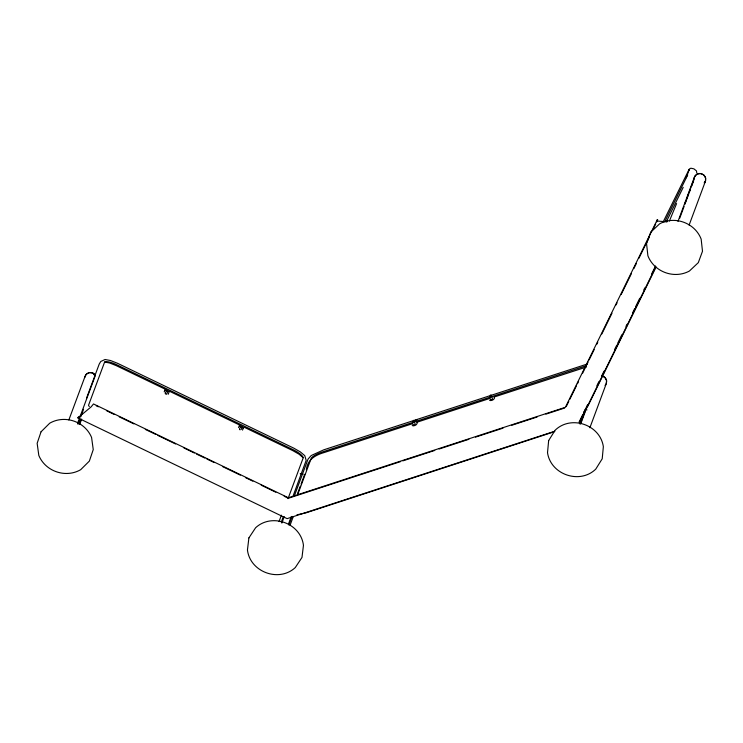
<?xml version="1.0" encoding="UTF-8"?>
<svg xmlns="http://www.w3.org/2000/svg" width="743" height="743" viewBox="0 0 743 743"><rect width="100%" height="100%" fill="white"/><g stroke="black" fill="none" stroke-linecap="round" stroke-linejoin="round"><path stroke-width="1.11" d="M689.114 225.092L705.469 181.106L705.553 177.763L703.695 174.911L700.538 173.518L697.157 174.076L694.724 176.379L677.969 221.433M417.018 422.024C418.225 424.755 413.526 426.584 412.244 425.553M494.346 396.762C495.553 399.493 490.854 401.331 489.572 400.291M696.748 172.915L696.516 170.964L693.916 168.847L690.841 168.197L689.179 169.237L663.267 221.702M694.064 179.639L694.724 176.379M68.839 419.981L84.804 377.063L86.374 374.128L89.392 372.596L92.81 372.986L95.466 375.169L77.513 423.445M86.485 398.322L99.209 364.107L100.769 361.488L105.06 359.491L110.512 360.522L117.487 363.281L293.745 448.131L300.302 451.883L304.741 455.626L306.172 460.363L293.234 495.581M77.987 424.299L79.984 418.931M80.783 416.786L83.569 409.272M78.86 423.677L80.058 420.464M79.677 424.429L81.665 419.061M88.593 405.13L104.457 362.473A12.427 3.269 26.1 0 1 116.8 364.785L293.058 449.636A12.427 3.269 26.1 0 1 303.107 458.106L288.033 498.646M656.719 221.934L657.741 219.854L657.23 219.826L565.386 407.285L288.377 497.764L93.507 403.96L91.148 406.867L77.866 417.9L78.498 416.879M279.034 521.595L281.421 515.159M281.272 522.171L283.269 516.812M281.838 523.081L284.235 516.645M294.228 496.259L308.048 459.1L311.029 455.691M297.479 493.714L300.293 486.163M301.091 484.009L304.704 474.294M306.311 469.985C307.388 459.453 315.338 455.087 324.477 452.45L412.514 423.686M297.395 495.46L311.215 458.301A12.427 2.526 -20.1 0 1 324.004 451.419L583.329 366.717A12.427 2.526 -20.1 0 1 586.311 365.835M288.46 524.084L291.256 516.58M288.851 524.976L292.036 516.394M290.114 525.106L293.299 516.524M579.902 423.213L584.695 410.34M580.051 423.789L585.633 408.771M580.181 424.142L585.763 409.124M580.915 423.352L587.704 405.111M657.23 219.826L656.97 220.532L658.047 221.117L667.13 221.832M589.877 427.745L606.232 383.76L606.567 380.444L604.932 377.463L601.886 375.847M676.604 203.554L669.378 221.07M686.188 177.781L689.328 169.339L689.328 170.351M684.879 203.712L686.077 200.489M686.876 198.344L688.473 194.044M689.272 191.898L693.665 180.085M679.696 218.266L684.089 206.461M684.888 204.316L690.47 189.298M691.668 186.075L693.665 180.716M164.203 391.849L164.862 390.224M168.178 394.319L169.163 391.895L164.992 389.917M238.531 427.624L239.19 426.008L243.332 427.987M242.506 430.095L243.49 427.671L239.32 425.702M166.989 390.047L165.169 393.075M168.159 390.604L166.841 393.753M241.317 425.823L239.487 428.85M242.487 426.389L241.169 429.538M566.24 406.616L568.785 401.434M569.797 399.353L576.41 385.868M577.422 383.797L578.444 381.716M582.503 373.423L588.094 362.008M589.115 359.928L594.196 349.554M596.74 344.362L597.753 342.291M601.821 333.988L611.991 313.24M616.058 304.936L617.071 302.865M621.139 294.562L631.309 273.814M633.844 268.622L636.389 263.44M638.934 258.248L649.094 237.5M653.162 229.197L655.707 224.005M664.79 221.618L687.674 174.986M666.35 221.758L683.207 187.357M579.029 422.191L582.596 414.9M583.617 412.82L587.694 404.489M596.88 385.747L598.923 381.586M601.468 376.376L604.022 371.166M614.73 349.303L616.774 345.142M617.795 343.052L621.872 334.721M625.959 326.391L626.981 324.31M632.59 312.859L634.624 308.698M635.646 306.608L639.732 298.277M643.81 289.946L644.831 287.866M651.462 274.334L655.54 266.003M579.614 422.228L655.865 266.588M655.809 267.582L587.778 406.337M704.15 182.899L705.469 181.106M311.698 455.292L323.716 449.84L587.304 364.014M414.12 420.752L417.352 419.693M416.916 422.247L489.544 398.527M493.946 397.087L586.338 367.051M400.626 461.589L288.349 498.265L284.179 496.25M402.827 460.874L434.748 450.444M439.15 449.004L468.87 439.299M475.474 437.144L502.992 428.154M511.797 425.275L537.115 417.009M545.919 414.13L564.634 408.018M554.863 431.191L287.123 518.642L78.006 417.984M554.148 431.794L305.856 512.893L296.959 514.806M490.278 395.174L490.993 395.025L491.364 396.14M413.349 420.315L414.037 421.392M104.438 362.017L109.583 362.983L116.131 365.584L166.293 389.731M93.664 374.593L94.63 374.788M166.367 394.282L165.29 393.762M586.942 409.932L585.883 408.882M169.432 391.236L240.5 425.451M243.63 426.965L292.751 450.611L298.955 454.149L303.144 457.669M96.256 405.789L98.345 406.792M106.695 410.814L114.004 414.334M119.224 416.842L133.842 423.881M145.322 429.408L155.77 434.432M157.85 435.435L175.599 443.98M183.958 448.001L194.397 453.026M196.477 454.038L204.836 458.059M206.916 459.063L214.225 462.583M222.584 466.595L240.323 475.139M245.552 477.656L252.852 481.176M261.211 485.198L275.82 492.228M239.617 429.547L240.147 429.816M88.761 405.864L89.355 406.495M491.142 396.214C494.857 399.864 489.228 401.675 489.925 396.604M413.814 421.467C417.529 425.126 411.901 426.937 412.606 421.866M84.73 377.555A5.898 5.684 20.4 0 1 94.64 374.184M300.2 473.737A5.898 5.684 20.4 0 1 303.2 474.257M602.211 375.921A5.898 5.684 20.4 0 1 605.053 385.487M694.073 178.385A5.898 5.684 20.4 0 1 701.866 173.853A5.898 5.684 20.4 0 1 704.856 182.36M548.659 440.553L547.517 452.673C550.693 474.666 579.828 484.65 595.765 469.112L602.211 458.803L603.353 446.682C600.177 424.69 571.042 414.705 555.114 430.243L548.659 440.553M248.896 537.904L247.447 549.978C250.075 572.064 278.969 582.698 295.277 567.578L301.992 557.426L303.45 545.353C300.822 523.267 271.919 512.633 255.611 527.753L248.896 537.904M41.041 431.804L37.15 443.311L38.812 455.431C45.434 471.461 65.653 478.381 80.681 469.697L89.355 461.097L93.246 449.599L91.584 437.469C84.962 421.448 64.743 414.52 49.716 423.204L41.041 431.804M650.738 232.206L646.549 243.602L647.896 255.759C654.119 271.947 674.18 279.331 689.411 271.028L698.309 262.641L702.497 251.245L701.151 239.088C694.919 222.9 674.867 215.516 659.635 223.819L650.738 232.206"/></g></svg>
